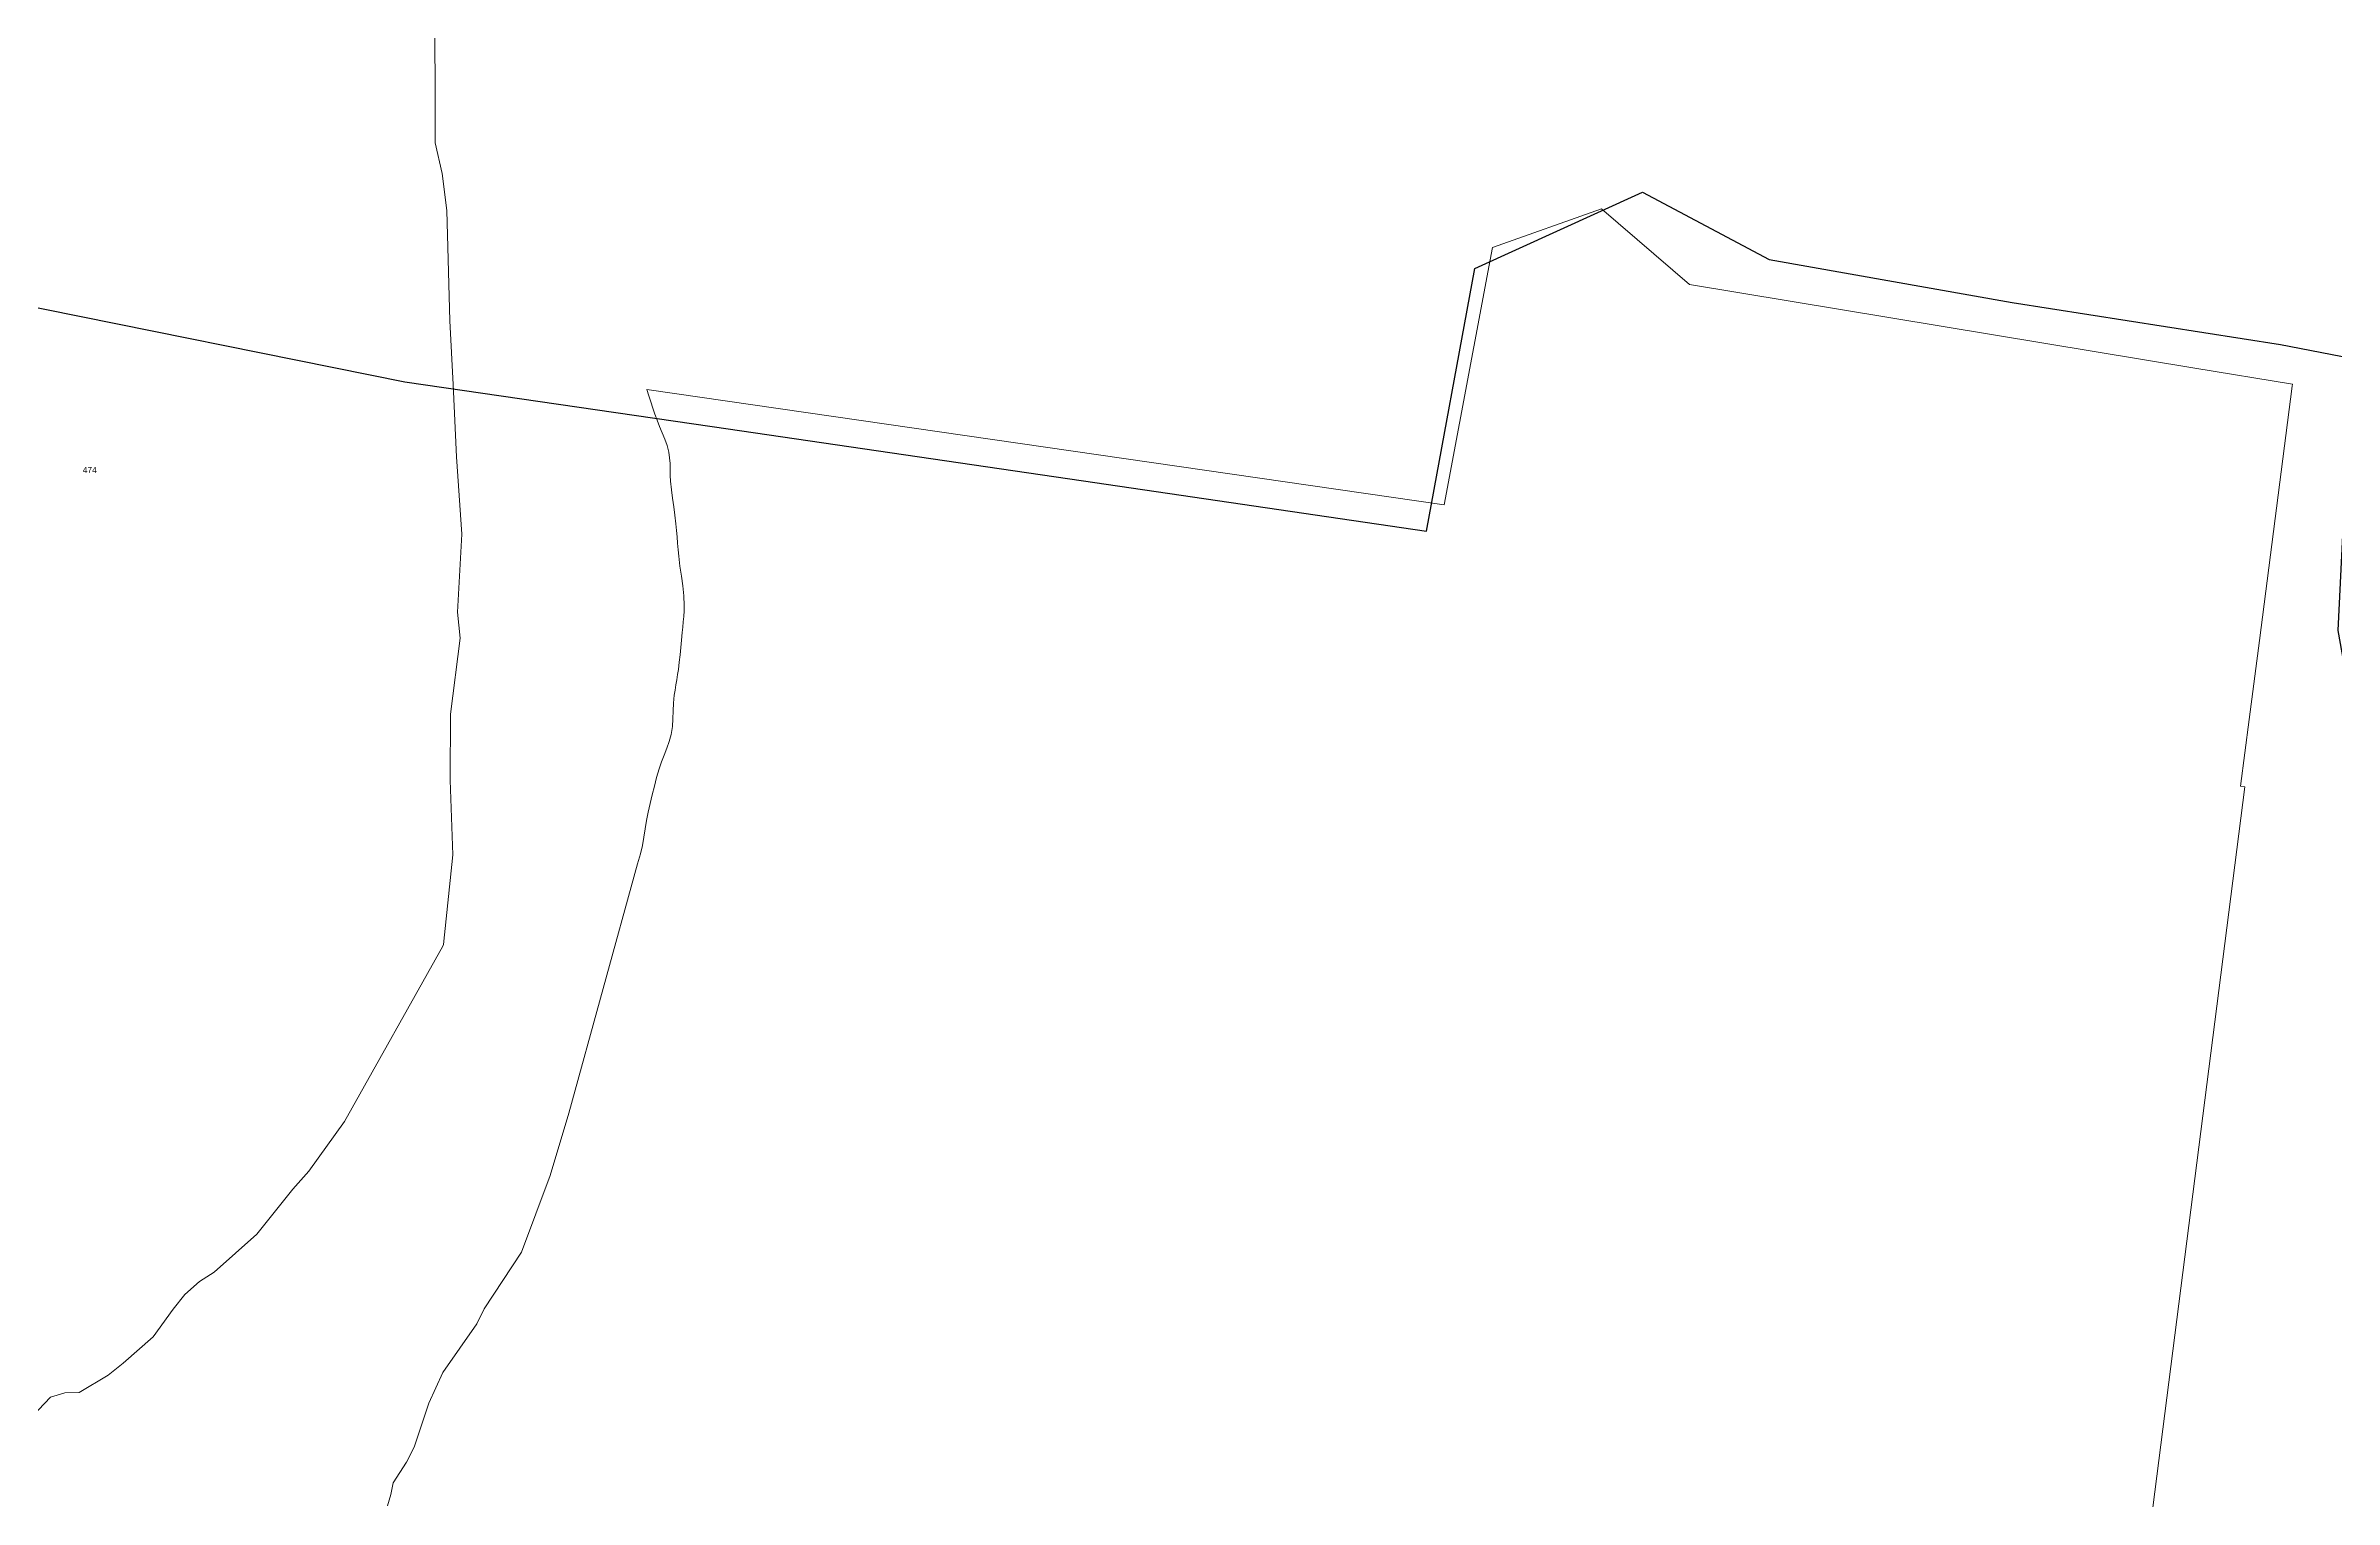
# Model space of a CAD drawing. Header units: metres. Extents: x 305150 to 308746, y 6239745 to 6243198.
# Drawn here: x 307507 to 308187, y 6241903 to 6242335 of the extents above; entities that cross this region are included whole.
import ezdxf

# ---------------------------------------------------------------- set-up
doc = ezdxf.new("R2010")
doc.units = ezdxf.units.M
doc.layers.add('Cadastre Land Parcels_SP_EXT', color=9, linetype='Continuous', lineweight=5)
doc.layers.add('Mains_HV_EXT', color=7, linetype='Continuous')
doc.styles.get("Standard").update_dxf_attribs({"font": 'arial.ttf'})
doc.linetypes.add('Cable E OH', pattern='A,9.4,["E",Standard,S=1.7,R=0,X=0,Y=-1],0', length=9.4)

msp = doc.modelspace()

# ---------------------------------------------------------------- linework, layer by layer
at = {"layer": 'Cadastre Land Parcels_SP_EXT', "linetype": 'Continuous'}
for points in [[(307495.95, 6241920.41), (307508.22, 6241933.37), (307512.47, 6241934.67), (307516.74, 6241934.75), (307525.29, 6241939.9), (307529.8, 6241943.45), (307538.71, 6241951.25), (307544.66, 6241959.51), (307548.14, 6241963.86), (307552.45, 6241967.71), (307556.87, 6241970.44), (307569.48, 6241981.78), (307580.22, 6241995.12), (307585.01, 6242000.48), (307595.55, 6242015.21), (307624.83, 6242067.29), (307625, 6242067.81), (307627.78, 6242094.41), (307626.93, 6242116.64), (307627.04, 6242136.18), (307629.9, 6242158.77), (307629.14, 6242166.47), (307630.38, 6242189.64), (307628.82, 6242212.66), (307627.89, 6242234.18), (307626.91, 6242253.09), (307625.96, 6242285.84), (307624.54, 6242296.83), (307622.55, 6242305.91), (307622.49, 6242324.24), (307622.28, 6242344.98)], [(307860.42, 6239766.92), (308160.32, 6242114.6), (308159.03, 6242114.79), (308161.6, 6242134.6), (308164.63, 6242158.06), (308174.41, 6242233.67), (308174.41, 6242233.67), (308174.48, 6242234.21), (308145.43, 6242239.01), (307995.27, 6242263.86), (307969.08, 6242286.27), (307936.71, 6242274.84), (307935.73, 6242269.59), (307922.34, 6242198.4), (307685.45, 6242232.61), (307686.02, 6242230.79), (307686.61, 6242228.97), (307687.21, 6242227.15), (307687.82, 6242225.34), (307688.44, 6242223.53), (307689.17, 6242221.64), (307689.97, 6242219.76), (307690.75, 6242217.89), (307691.44, 6242215.99), (307691.95, 6242214.06), (307692.19, 6242212.36), (307692.3, 6242210.64), (307692.35, 6242208.9), (307692.38, 6242207.15), (307692.48, 6242205.42), (307692.74, 6242202.88), (307693.06, 6242200.35), (307693.41, 6242197.81), (307693.74, 6242195.28), (307694.04, 6242192.74), (307694.23, 6242190.81), (307694.4, 6242188.89), (307694.56, 6242186.96), (307694.73, 6242185.03), (307694.9, 6242183.1), (307695.26, 6242180.17), (307695.69, 6242177.25), (307696.1, 6242174.33), (307696.41, 6242171.4), (307696.51, 6242168.49), (307696.46, 6242166.87), (307696.36, 6242165.26), (307696.22, 6242163.65), (307696.06, 6242162.04), (307695.91, 6242160.43), (307695.72, 6242158.24), (307695.52, 6242156.06), (307695.3, 6242153.87), (307695.05, 6242151.69), (307694.78, 6242149.51), (307694.55, 6242147.98), (307694.29, 6242146.44), (307694.03, 6242144.91), (307693.78, 6242143.38), (307693.56, 6242141.85), (307693.35, 6242139.52), (307693.26, 6242137.17), (307693.18, 6242134.83), (307693.01, 6242132.51), (307692.65, 6242130.22), (307692.08, 6242128.13), (307691.36, 6242126.08), (307690.56, 6242124.05), (307689.76, 6242122.01), (307689.05, 6242119.95), (307688.32, 6242117.41), (307687.64, 6242114.86), (307687, 6242112.3), (307686.41, 6242109.72), (307685.83, 6242107.14), (307685.35, 6242104.67), (307684.95, 6242102.18), (307684.55, 6242099.69), (307684.09, 6242097.21), (307683.52, 6242094.77), (307682.59, 6242091.75), (307662.2, 6242017.67), (307656.67, 6241999.21), (307648.13, 6241976.45), (307637.05, 6241959.56), (307634.89, 6241955.14), (307624.78, 6241940.71), (307620.58, 6241931.58), (307616.24, 6241918.47), (307613.98, 6241914.05), (307610.04, 6241907.93), (307609.28, 6241904.47), (307608.36, 6241901.04)]]:
    msp.add_lwpolyline(points, dxfattribs=at)
at = {"layer": 'Mains_HV_EXT', "linetype": 'Cable E OH'}
msp.add_lwpolyline([(307495.73, 6242258.65), (307613.53, 6242234.94), (307704.83, 6242221.61), (307811.11, 6242206.09), (307917.15, 6242190.6), (307931.52, 6242268.56), (307981.26, 6242291.26), (308018.91, 6242271.28), (308091.19, 6242258.49), (308170.93, 6242246), (308191.92, 6242241.96), (308187.96, 6242161.09), (308194.58, 6242124.04), (308237.44, 6242107.57), (308306.54, 6242097.42), (308380.23, 6242086.79), (308469.96, 6242073.83), (308556.17, 6242060.79), (308642.68, 6242047.93), (308733.21, 6242034.57), (308745.64, 6242004.49)], dxfattribs=at)

# ---------------------------------------------------------------- texts
at = {"layer": 'Cadastre Land Parcels_SP_EXT'}
msp.add_text('474', height=1.8, dxfattribs=at).set_placement((307517.77, 6242207.86))

doc.saveas('drawing.dxf')
